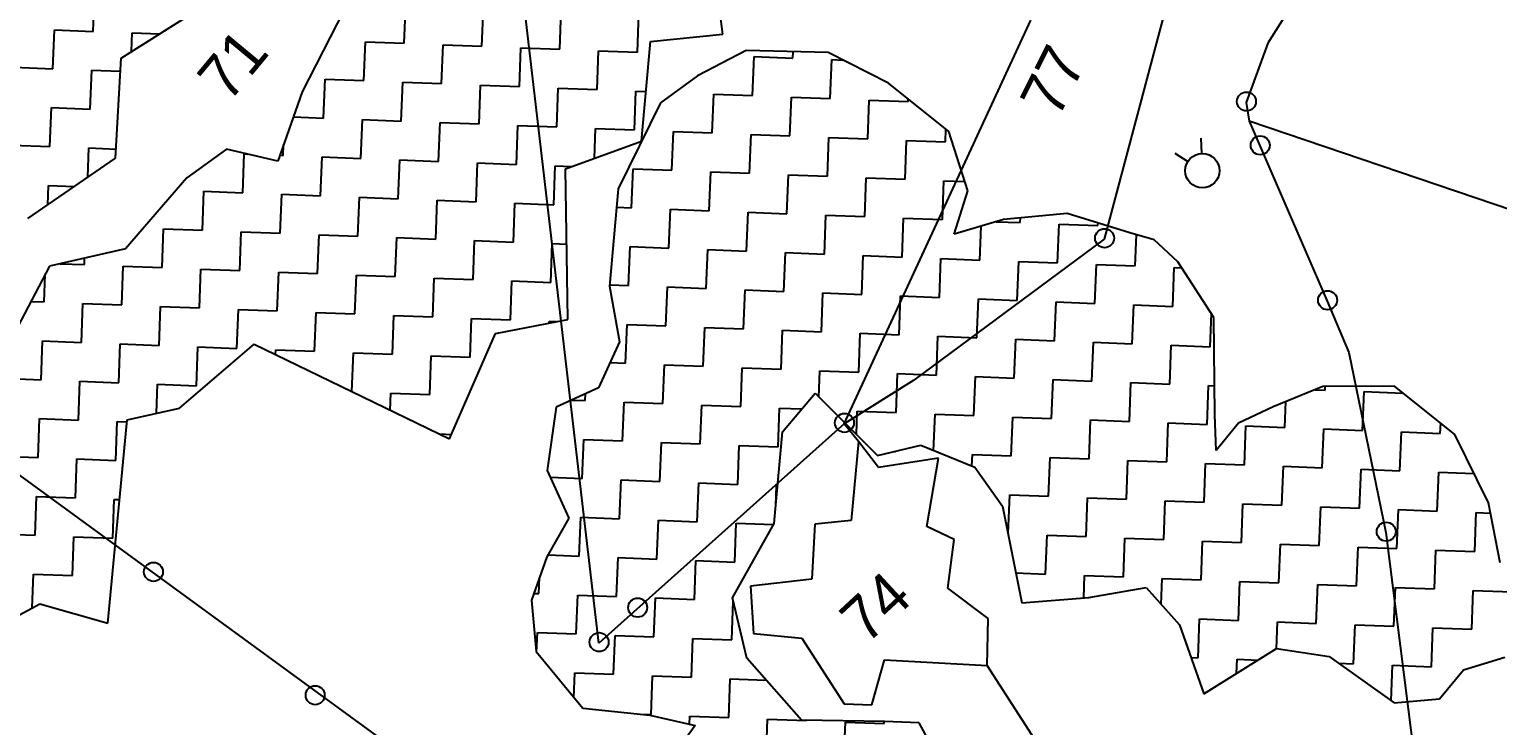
# Model space of a CAD drawing. Header units: metres. Extents: x 291402 to 294232, y 1987181 to 1990003.
# Drawn here: x 292328 to 292922, y 1988244 to 1988526 of the extents above; entities that cross this region are included whole.
import ezdxf

# ---------------------------------------------------------------- set-up
doc = ezdxf.new("R2010")
doc.units = ezdxf.units.M
for name, color, linetype in [('POLY_HATCH', 12, 'Continuous'), ('POLY_PARCEL', 6, 'Continuous'), ('SYM_STONE', 1, 'Continuous'), ('TEXT_PARCEL', 7, 'Continuous')]:
    doc.layers.add(name, color=color, linetype=linetype)
doc.styles.add('TEXT_MAP', font='')
doc.styles.get('TEXT_MAP').set_extended_font_data('Kruti Dev 050')

msp = doc.modelspace()

# ---------------------------------------------------------------- linework, layer by layer
for points in [[(292801.97, 1988481.75), (292802.25, 1988475.43)], [(292791.41, 1988475.67), (292796.73, 1988472.26)]]:
    msp.add_lwpolyline(points)
msp.add_circle((292802.55, 1988468.53), 6.91)
at = {"layer": 'POLY_HATCH'}
for p, q in [((292608.41, 1988523.75), (292602.62, 1988567.31)), ((292465.2, 1988553.61), (292438.09, 1988500.48)), ((292364.74, 1988514.12), (292397.38, 1988534.54)), ((292579.15, 1988520.8), (292608.41, 1988523.75)), ((292575.51, 1988480.49), (292579.15, 1988520.8)), ((292617.85, 1988517.17), (292598.17, 1988506.91)), ((292651.09, 1988516.32), (292617.85, 1988517.17)), ((292675.41, 1988503.95), (292651.09, 1988516.32)), ((292362.51, 1988473.58), (292364.74, 1988514.12)), ((292598.17, 1988506.91), (292583.13, 1988496.03)), ((292699.88, 1988484.37), (292675.41, 1988503.95)), ((292438.09, 1988500.48), (292428.2, 1988472.41)), ((292583.13, 1988496.03), (292566.03, 1988461.17)), ((292544.65, 1988469.3), (292575.51, 1988480.49)), ((292707.65, 1988460.36), (292699.88, 1988484.37)), ((292407.38, 1988477.27), (292391.35, 1988465.7)), ((292428.2, 1988472.41), (292407.38, 1988477.27)), ((292327.02, 1988449.2), (292362.51, 1988473.58)), ((292545.7, 1988408.32), (292544.65, 1988469.3)), ((292391.35, 1988465.7), (292366.53, 1988436.85)), ((292566.03, 1988461.17), (292562.51, 1988421.78)), ((292702.1, 1988442.78), (292707.65, 1988460.36)), ((292747.78, 1988451.19), (292722.05, 1988448.79)), ((292773.13, 1988443.44), (292747.78, 1988451.19)), ((292722.05, 1988448.79), (292702.1, 1988442.78)), ((292782.98, 1988440.53), (292773.13, 1988443.44)), ((292792.6, 1988431.69), (292782.98, 1988440.53)), ((292366.53, 1988436.85), (292335.76, 1988429.91)), ((292335.76, 1988429.91), (292305.79, 1988372.82)), ((292807.21, 1988409.1), (292792.6, 1988431.69)), ((292562.51, 1988421.78), (292566.53, 1988399.28)), ((292516.34, 1988402.67), (292545.7, 1988408.32)), ((292807.61, 1988369.69), (292807.21, 1988409.1)), ((292497.77, 1988360.04), (292516.34, 1988402.67)), ((292388.45, 1988372.36), (292418.59, 1988398.29)), ((292418.59, 1988398.29), (292497.77, 1988360.04)), ((292566.53, 1988399.28), (292558.07, 1988380.71)), ((292558.07, 1988380.71), (292540.86, 1988372.77)), ((292851.28, 1988381.15), (292831.26, 1988373.02)), ((292880.33, 1988381.31), (292851.28, 1988381.15)), ((292904.8, 1988361.73), (292880.33, 1988381.31)), ((292540.86, 1988372.77), (292537.3, 1988347.13)), ((292632.61, 1988362.77), (292645.74, 1988378.42)), ((292645.74, 1988378.42), (292671.05, 1988353.21)), ((292831.26, 1988373.02), (292817.23, 1988366.36)), ((292359.37, 1988285.43), (292367.27, 1988367.75)), ((292367.27, 1988367.75), (292388.45, 1988372.36)), ((292808.11, 1988355.27), (292807.61, 1988369.69)), ((292629.16, 1988325.73), (292632.61, 1988362.77)), ((292817.23, 1988366.36), (292808.11, 1988355.27)), ((292918.36, 1988334.1), (292904.8, 1988361.73)), ((292671.05, 1988353.21), (292688.59, 1988357.39)), ((292688.59, 1988357.39), (292710.49, 1988348.47)), ((292537.3, 1988347.13), (292546.02, 1988327.89)), ((292710.49, 1988348.47), (292721.61, 1988332.69)), ((292721.61, 1988332.69), (292729.41, 1988293.61)), ((292923.15, 1988309.77), (292918.36, 1988334.1)), ((292546.02, 1988327.89), (292537.1, 1988312.2)), ((292612.25, 1988295.68), (292629.16, 1988325.73)), ((292537.1, 1988312.2), (292530.99, 1988294.67)), ((292618.18, 1988271.21), (292612.25, 1988295.68)), ((292729.41, 1988293.61), (292756.58, 1988295.8)), ((292756.58, 1988295.8), (292779.77, 1988299.76)), ((292779.77, 1988299.76), (292793.34, 1988284.7)), ((292313.2, 1988283.14), (292331.88, 1988293.26)), ((292331.88, 1988293.26), (292359.37, 1988285.43)), ((292530.99, 1988294.67), (292532.77, 1988273.98)), ((292793.34, 1988284.7), (292803.19, 1988256.85)), ((292532.77, 1988273.98), (292551.67, 1988250.92)), ((292803.19, 1988256.85), (292832.59, 1988275.11)), ((292832.59, 1988275.11), (292853.9, 1988271.87)), ((292853.9, 1988271.87), (292880.26, 1988253.09)), ((292908.27, 1988266.56), (292925.04, 1988271.57)), ((292640.26, 1988246.13), (292618.18, 1988271.21)), ((292898.52, 1988254.81), (292908.27, 1988266.56)), ((292880.26, 1988253.09), (292898.52, 1988254.81)), ((292551.67, 1988250.92), (292578.79, 1988248.16)), ((292578.79, 1988248.16), (292597.26, 1988244.01)), ((292597.26, 1988244.01), (292591.52, 1988236.21)), ((292673.8, 1988245.65), (292640.26, 1988246.13)), ((292687.93, 1988245.11), (292673.8, 1988245.65)), ((292704.92, 1988213.76), (292687.93, 1988245.11))]:
    msp.add_line(p, q, dxfattribs=at)
at = {"layer": 'POLY_HATCH', "linetype": 'Continuous'}
for p, q in [((292353.52, 1988524.94), (292354.12, 1988540.68)), ((292479.41, 1988520.12), (292480.02, 1988535.85)), ((292510.89, 1988518.91), (292511.49, 1988534.65)), ((292542.36, 1988517.7), (292542.97, 1988533.44)), ((292573.84, 1988516.5), (292574.44, 1988532.23)), ((292337.18, 1988509.81), (292337.78, 1988525.55)), ((292337.78, 1988525.55), (292353.52, 1988524.94)), ((292368.97, 1988516.77), (292369.26, 1988524.34)), ((292369.26, 1988524.34), (292380.39, 1988523.91)), ((292463.07, 1988504.98), (292463.68, 1988520.72)), ((292463.68, 1988520.72), (292479.41, 1988520.12)), ((292494.55, 1988503.78), (292495.15, 1988519.51)), ((292495.15, 1988519.51), (292510.89, 1988518.91)), ((292526.02, 1988502.57), (292526.63, 1988518.31)), ((292526.63, 1988518.31), (292542.36, 1988517.7)), ((292557.5, 1988501.36), (292558.1, 1988517.1)), ((292558.1, 1988517.1), (292573.84, 1988516.5)), ((292636.78, 1988514.08), (292636.88, 1988516.68)), ((292321.44, 1988510.41), (292337.18, 1988509.81)), ((292620.44, 1988498.95), (292621.05, 1988514.69)), ((292621.05, 1988514.69), (292636.78, 1988514.08)), ((292651.92, 1988497.74), (292652.52, 1988513.48)), ((292652.52, 1988513.48), (292657.01, 1988513.31)), ((292352.31, 1988493.47), (292352.92, 1988509.21)), ((292352.92, 1988509.21), (292364.45, 1988508.76)), ((292446.73, 1988489.85), (292447.34, 1988505.59)), ((292447.34, 1988505.59), (292463.07, 1988504.98)), ((292478.21, 1988488.64), (292478.81, 1988504.38)), ((292478.81, 1988504.38), (292494.55, 1988503.78)), ((292509.68, 1988487.44), (292510.29, 1988503.17)), ((292510.29, 1988503.17), (292526.02, 1988502.57)), ((292541.16, 1988486.23), (292541.76, 1988501.97)), ((292541.76, 1988501.97), (292557.5, 1988501.36)), ((292572.63, 1988485.02), (292573.23, 1988500.76)), ((292573.23, 1988500.76), (292577.33, 1988500.6)), ((292588.84, 1988500.16), (292588.97, 1988500.16)), ((292588.97, 1988500.16), (292588.97, 1988500.26)), ((292604.1, 1988483.82), (292604.71, 1988499.55)), ((292604.71, 1988499.55), (292620.44, 1988498.95)), ((292635.58, 1988482.61), (292636.18, 1988498.35)), ((292636.18, 1988498.35), (292651.92, 1988497.74)), ((292683.39, 1988496.54), (292683.43, 1988497.54)), ((292335.97, 1988478.34), (292336.58, 1988494.07)), ((292336.58, 1988494.07), (292352.31, 1988493.47)), ((292667.05, 1988481.4), (292667.65, 1988497.14)), ((292667.65, 1988497.14), (292683.39, 1988496.54)), ((292434.51, 1988490.32), (292446.73, 1988489.85)), ((292461.87, 1988473.51), (292462.47, 1988489.25)), ((292462.47, 1988489.25), (292478.21, 1988488.64)), ((292493.34, 1988472.3), (292493.95, 1988488.04)), ((292493.95, 1988488.04), (292509.68, 1988487.44)), ((292524.82, 1988471.1), (292525.42, 1988486.83)), ((292525.42, 1988486.83), (292541.16, 1988486.23)), ((292556.43, 1988473.57), (292556.89, 1988485.63)), ((292556.89, 1988485.63), (292572.63, 1988485.02)), ((292587.76, 1988468.68), (292588.37, 1988484.42)), ((292588.37, 1988484.42), (292604.1, 1988483.82)), ((292619.24, 1988467.48), (292619.84, 1988483.21)), ((292619.84, 1988483.21), (292635.58, 1988482.61)), ((292650.71, 1988466.27), (292651.31, 1988482.01)), ((292651.31, 1988482.01), (292667.05, 1988481.4)), ((292682.18, 1988465.06), (292682.79, 1988480.8)), ((292682.79, 1988480.8), (292698.52, 1988480.2)), ((292698.52, 1988480.2), (292698.72, 1988485.31)), ((292320.72, 1988478.92), (292335.97, 1988478.34)), ((292351.25, 1988465.85), (292351.71, 1988477.73)), ((292351.71, 1988477.73), (292362.72, 1988477.31)), ((292414.05, 1988459.58), (292414.66, 1988475.32)), ((292414.66, 1988475.32), (292415.97, 1988475.27)), ((292429.03, 1988474.77), (292430.39, 1988474.72)), ((292430.39, 1988474.72), (292430.56, 1988479.11)), ((292445.53, 1988458.38), (292446.13, 1988474.11)), ((292446.13, 1988474.11), (292461.87, 1988473.51)), ((292477, 1988457.17), (292477.61, 1988472.91)), ((292477.61, 1988472.91), (292493.34, 1988472.3)), ((292508.48, 1988455.96), (292509.08, 1988471.7)), ((292509.08, 1988471.7), (292524.82, 1988471.1)), ((292539.95, 1988454.76), (292540.55, 1988470.49)), ((292540.55, 1988470.49), (292547.23, 1988470.24)), ((292571.42, 1988453.55), (292572.03, 1988469.29)), ((292572.03, 1988469.29), (292587.76, 1988468.68)), ((292602.9, 1988452.34), (292603.5, 1988468.08)), ((292603.5, 1988468.08), (292619.24, 1988467.48)), ((292335.07, 1988454.73), (292335.37, 1988462.6)), ((292335.37, 1988462.6), (292345.93, 1988462.19)), ((292634.37, 1988451.14), (292634.97, 1988466.87)), ((292634.97, 1988466.87), (292650.71, 1988466.27)), ((292665.84, 1988449.93), (292666.45, 1988465.67)), ((292666.45, 1988465.67), (292682.18, 1988465.06)), ((292697.32, 1988448.72), (292697.92, 1988464.46)), ((292697.92, 1988464.46), (292706.43, 1988464.14)), ((292397.71, 1988444.45), (292398.32, 1988460.19)), ((292398.32, 1988460.19), (292414.05, 1988459.58)), ((292429.19, 1988443.24), (292429.79, 1988458.98)), ((292429.79, 1988458.98), (292445.53, 1988458.38)), ((292460.66, 1988442.04), (292461.27, 1988457.77)), ((292461.27, 1988457.77), (292477, 1988457.17)), ((292492.14, 1988440.83), (292492.74, 1988456.57)), ((292492.74, 1988456.57), (292508.48, 1988455.96)), ((292523.61, 1988439.62), (292524.21, 1988455.36)), ((292524.21, 1988455.36), (292539.95, 1988454.76)), ((292565.37, 1988453.78), (292571.42, 1988453.55)), ((292586.56, 1988437.21), (292587.16, 1988452.95)), ((292587.16, 1988452.95), (292602.9, 1988452.34)), ((292618.03, 1988436), (292618.63, 1988451.74)), ((292618.63, 1988451.74), (292634.37, 1988451.14)), ((292649.5, 1988434.8), (292650.11, 1988450.53)), ((292650.11, 1988450.53), (292665.84, 1988449.93)), ((292381.37, 1988429.31), (292381.98, 1988445.05)), ((292381.98, 1988445.05), (292397.71, 1988444.45)), ((292680.98, 1988433.59), (292681.58, 1988449.33)), ((292681.58, 1988449.33), (292697.32, 1988448.72)), ((292712.45, 1988432.38), (292712.98, 1988446.06)), ((292719.06, 1988447.89), (292728.79, 1988447.52)), ((292728.79, 1988447.52), (292728.87, 1988449.43)), ((292743.93, 1988431.18), (292744.53, 1988446.91)), ((292744.53, 1988446.91), (292760.27, 1988446.31)), ((292760.27, 1988446.31), (292760.31, 1988447.37)), ((292412.85, 1988428.11), (292413.45, 1988443.85)), ((292413.45, 1988443.85), (292429.19, 1988443.24)), ((292444.32, 1988426.9), (292444.93, 1988442.64)), ((292444.93, 1988442.64), (292460.66, 1988442.04)), ((292475.8, 1988425.7), (292476.4, 1988441.43)), ((292476.4, 1988441.43), (292492.14, 1988440.83)), ((292507.27, 1988424.49), (292507.87, 1988440.23)), ((292507.87, 1988440.23), (292523.61, 1988439.62)), ((292538.74, 1988423.28), (292539.35, 1988439.02)), ((292539.35, 1988439.02), (292545.18, 1988438.8)), ((292775.4, 1988429.97), (292775.88, 1988442.63)), ((292349.9, 1988430.52), (292350, 1988433.12)), ((292570.22, 1988422.08), (292570.82, 1988437.81)), ((292570.82, 1988437.81), (292586.56, 1988437.21)), ((292601.69, 1988420.87), (292602.29, 1988436.61)), ((292602.29, 1988436.61), (292618.03, 1988436)), ((292633.16, 1988419.66), (292633.77, 1988435.4)), ((292633.77, 1988435.4), (292649.5, 1988434.8)), ((292664.64, 1988418.46), (292665.24, 1988434.19)), ((292665.24, 1988434.19), (292680.98, 1988433.59)), ((292696.11, 1988417.25), (292696.71, 1988432.99)), ((292696.71, 1988432.99), (292712.45, 1988432.38)), ((292333.56, 1988415.39), (292333.99, 1988426.52)), ((292340.14, 1988430.9), (292349.9, 1988430.52)), ((292365.03, 1988414.18), (292365.64, 1988429.92)), ((292365.64, 1988429.92), (292381.37, 1988429.31)), ((292396.51, 1988412.97), (292397.11, 1988428.71)), ((292397.11, 1988428.71), (292412.85, 1988428.11)), ((292427.98, 1988411.77), (292428.58, 1988427.51)), ((292428.58, 1988427.51), (292444.32, 1988426.9)), ((292459.46, 1988410.56), (292460.06, 1988426.3)), ((292460.06, 1988426.3), (292475.8, 1988425.7)), ((292727.59, 1988416.04), (292728.19, 1988431.78)), ((292728.19, 1988431.78), (292743.93, 1988431.18)), ((292759.06, 1988414.84), (292759.66, 1988430.57)), ((292759.66, 1988430.57), (292775.4, 1988429.97)), ((292790.53, 1988413.63), (292791.14, 1988429.37)), ((292791.14, 1988429.37), (292794.18, 1988429.25)), ((292490.93, 1988409.36), (292491.53, 1988425.09)), ((292491.53, 1988425.09), (292507.27, 1988424.49)), ((292522.4, 1988408.15), (292523.01, 1988423.89)), ((292523.01, 1988423.89), (292538.74, 1988423.28)), ((292562.57, 1988422.37), (292570.22, 1988422.08)), ((292585.35, 1988405.74), (292585.95, 1988421.47)), ((292585.95, 1988421.47), (292601.69, 1988420.87)), ((292616.82, 1988404.53), (292617.43, 1988420.27)), ((292617.43, 1988420.27), (292633.16, 1988419.66)), ((292328.25, 1988415.59), (292333.56, 1988415.39)), ((292348.69, 1988399.05), (292349.3, 1988414.78)), ((292349.3, 1988414.78), (292365.03, 1988414.18)), ((292648.3, 1988403.32), (292648.9, 1988419.06)), ((292648.9, 1988419.06), (292664.64, 1988418.46)), ((292679.77, 1988402.12), (292680.37, 1988417.85)), ((292680.37, 1988417.85), (292696.11, 1988417.25)), ((292711.25, 1988400.91), (292711.85, 1988416.65)), ((292711.85, 1988416.65), (292727.59, 1988416.04)), ((292742.72, 1988399.7), (292743.32, 1988415.44)), ((292743.32, 1988415.44), (292759.06, 1988414.84)), ((292774.19, 1988398.5), (292774.8, 1988414.23)), ((292774.8, 1988414.23), (292790.53, 1988413.63)), ((292380.17, 1988397.84), (292380.77, 1988413.58)), ((292380.77, 1988413.58), (292396.51, 1988412.97)), ((292411.64, 1988396.63), (292412.24, 1988412.37)), ((292412.24, 1988412.37), (292427.98, 1988411.77)), ((292443.12, 1988395.43), (292443.72, 1988411.17)), ((292443.72, 1988411.17), (292459.46, 1988410.56)), ((292474.59, 1988394.22), (292475.19, 1988409.96)), ((292475.19, 1988409.96), (292490.93, 1988409.36)), ((292506.06, 1988393.02), (292506.67, 1988408.75)), ((292506.67, 1988408.75), (292522.4, 1988408.15)), ((292805.67, 1988397.29), (292806.18, 1988410.69)), ((292538.11, 1988406.86), (292538.14, 1988407.55)), ((292538.14, 1988407.55), (292541.11, 1988407.43)), ((292569.01, 1988390.6), (292569.61, 1988406.34)), ((292569.61, 1988406.34), (292585.35, 1988405.74)), ((292600.48, 1988389.4), (292601.09, 1988405.13)), ((292601.09, 1988405.13), (292616.82, 1988404.53)), ((292631.96, 1988388.19), (292632.56, 1988403.93)), ((292632.56, 1988403.93), (292648.3, 1988403.32)), ((292663.43, 1988386.98), (292664.03, 1988402.72)), ((292664.03, 1988402.72), (292679.77, 1988402.12)), ((292332.35, 1988383.91), (292332.96, 1988399.65)), ((292332.96, 1988399.65), (292348.69, 1988399.05)), ((292363.83, 1988382.71), (292364.43, 1988398.44)), ((292364.43, 1988398.44), (292380.17, 1988397.84)), ((292395.3, 1988381.5), (292395.9, 1988397.24)), ((292395.9, 1988397.24), (292411.64, 1988396.63)), ((292694.91, 1988385.78), (292695.51, 1988401.51)), ((292695.51, 1988401.51), (292711.25, 1988400.91)), ((292726.38, 1988384.57), (292726.98, 1988400.31)), ((292726.98, 1988400.31), (292742.72, 1988399.7)), ((292757.85, 1988383.36), (292758.46, 1988399.1)), ((292758.46, 1988399.1), (292774.19, 1988398.5)), ((292789.33, 1988382.16), (292789.93, 1988397.89)), ((292789.93, 1988397.89), (292805.67, 1988397.29)), ((292427.3, 1988394.08), (292427.38, 1988396.03)), ((292427.38, 1988396.03), (292443.12, 1988395.43)), ((292458.25, 1988379.13), (292458.85, 1988394.83)), ((292458.85, 1988394.83), (292474.59, 1988394.22)), ((292489.72, 1988377.88), (292490.33, 1988393.62)), ((292490.33, 1988393.62), (292506.06, 1988393.02)), ((292562.69, 1988390.85), (292569.01, 1988390.6)), ((292316.62, 1988384.52), (292332.35, 1988383.91)), ((292584.14, 1988374.26), (292584.75, 1988390)), ((292584.75, 1988390), (292600.48, 1988389.4)), ((292615.62, 1988373.06), (292616.22, 1988388.79)), ((292616.22, 1988388.79), (292631.96, 1988388.19)), ((292647.28, 1988376.88), (292647.69, 1988387.59)), ((292647.69, 1988387.59), (292663.43, 1988386.98)), ((292678.57, 1988370.64), (292679.17, 1988386.38)), ((292679.17, 1988386.38), (292694.91, 1988385.78)), ((292710.04, 1988369.44), (292710.64, 1988385.17)), ((292710.64, 1988385.17), (292726.38, 1988384.57)), ((292347.49, 1988367.57), (292348.09, 1988383.31)), ((292348.09, 1988383.31), (292363.83, 1988382.71)), ((292379.11, 1988370.33), (292379.56, 1988382.1)), ((292379.56, 1988382.1), (292395.3, 1988381.5)), ((292473.72, 1988371.65), (292473.99, 1988378.49)), ((292473.99, 1988378.49), (292489.72, 1988377.88)), ((292741.51, 1988368.23), (292742.12, 1988383.97)), ((292742.12, 1988383.97), (292757.85, 1988383.36)), ((292772.99, 1988367.02), (292773.59, 1988382.76)), ((292773.59, 1988382.76), (292789.33, 1988382.16)), ((292804.46, 1988365.82), (292805.06, 1988381.55)), ((292805.06, 1988381.55), (292807.49, 1988381.46)), ((292848.21, 1988379.9), (292852.27, 1988379.75)), ((292852.27, 1988379.75), (292852.33, 1988381.15)), ((292867.41, 1988363.4), (292868.01, 1988379.14)), ((292868.01, 1988379.14), (292883.75, 1988378.54)), ((292883.75, 1988378.54), (292883.75, 1988378.57)), ((292547.17, 1988375.68), (292552.67, 1988375.47)), ((292552.67, 1988375.47), (292552.78, 1988378.26)), ((292567.8, 1988359.13), (292568.41, 1988374.87)), ((292568.41, 1988374.87), (292584.14, 1988374.26)), ((292599.28, 1988357.92), (292599.88, 1988373.66)), ((292599.88, 1988373.66), (292615.62, 1988373.06)), ((292835.93, 1988364.61), (292836.34, 1988375.08)), ((292331.15, 1988352.44), (292331.75, 1988368.18)), ((292331.75, 1988368.18), (292347.49, 1988367.57)), ((292362.62, 1988351.23), (292363.22, 1988366.97)), ((292363.22, 1988366.97), (292367.18, 1988366.82)), ((292630.75, 1988356.72), (292631.35, 1988372.45)), ((292631.35, 1988372.45), (292640.44, 1988372.1)), ((292662.46, 1988361.76), (292662.83, 1988371.25)), ((292662.83, 1988371.25), (292678.57, 1988370.64)), ((292693.74, 1988355.29), (292694.3, 1988370.04)), ((292694.3, 1988370.04), (292710.04, 1988369.44)), ((292725.17, 1988353.1), (292725.78, 1988368.83)), ((292725.78, 1988368.83), (292741.51, 1988368.23)), ((292756.65, 1988351.89), (292757.25, 1988367.63)), ((292757.25, 1988367.63), (292772.99, 1988367.02)), ((292493.78, 1988361.97), (292498.53, 1988361.78)), ((292788.12, 1988350.68), (292788.72, 1988366.42)), ((292788.72, 1988366.42), (292804.46, 1988365.82)), ((292819.59, 1988349.48), (292820.2, 1988365.21)), ((292820.2, 1988365.21), (292835.93, 1988364.61)), ((292851.07, 1988348.27), (292851.67, 1988364.01)), ((292851.67, 1988364.01), (292867.41, 1988363.4)), ((292882.54, 1988347.06), (292883.14, 1988362.8)), ((292883.14, 1988362.8), (292898.88, 1988362.2)), ((292898.88, 1988362.2), (292899.04, 1988366.33)), ((292551.46, 1988344), (292552.07, 1988359.73)), ((292552.07, 1988359.73), (292567.8, 1988359.13)), ((292582.94, 1988342.79), (292583.54, 1988358.53)), ((292583.54, 1988358.53), (292599.28, 1988357.92)), ((292614.41, 1988341.58), (292615.01, 1988357.32)), ((292615.01, 1988357.32), (292630.75, 1988356.72)), ((292677.96, 1988354.91), (292678.13, 1988354.9)), ((292677.96, 1988354.86), (292677.96, 1988354.91)), ((292315.41, 1988353.04), (292331.15, 1988352.44)), ((292346.28, 1988336.1), (292346.88, 1988351.84)), ((292346.88, 1988351.84), (292362.62, 1988351.23)), ((292709.25, 1988348.97), (292709.44, 1988353.7)), ((292709.44, 1988353.7), (292725.17, 1988353.1)), ((292740.31, 1988336.76), (292740.91, 1988352.49)), ((292740.91, 1988352.49), (292756.65, 1988351.89)), ((292771.78, 1988335.55), (292772.38, 1988351.29)), ((292772.38, 1988351.29), (292788.12, 1988350.68)), ((292803.25, 1988334.34), (292803.86, 1988350.08)), ((292803.86, 1988350.08), (292819.59, 1988349.48)), ((292834.73, 1988333.14), (292835.33, 1988348.87)), ((292835.33, 1988348.87), (292851.07, 1988348.27)), ((292538.49, 1988344.49), (292551.46, 1988344)), ((292566.6, 1988327.66), (292567.2, 1988343.39)), ((292567.2, 1988343.39), (292582.94, 1988342.79)), ((292866.2, 1988331.93), (292866.8, 1988347.67)), ((292866.8, 1988347.67), (292882.54, 1988347.06)), ((292897.68, 1988330.72), (292898.28, 1988346.46)), ((292898.28, 1988346.46), (292912.56, 1988345.91)), ((292598.07, 1988326.45), (292598.67, 1988342.19)), ((292598.67, 1988342.19), (292614.41, 1988341.58)), ((292629.84, 1988333.05), (292630.15, 1988340.98)), ((292630.15, 1988340.98), (292630.58, 1988340.96)), ((292723.97, 1988321.62), (292724.57, 1988337.36)), ((292724.57, 1988337.36), (292740.31, 1988336.76)), ((292329.94, 1988320.97), (292330.54, 1988336.7)), ((292330.54, 1988336.7), (292346.28, 1988336.1)), ((292361.42, 1988319.76), (292362.02, 1988335.5)), ((292362.02, 1988335.5), (292364.16, 1988335.41)), ((292755.44, 1988320.42), (292756.04, 1988336.15)), ((292756.04, 1988336.15), (292771.78, 1988335.55)), ((292786.91, 1988319.21), (292787.52, 1988334.95)), ((292787.52, 1988334.95), (292803.25, 1988334.34)), ((292818.39, 1988318), (292818.99, 1988333.74)), ((292818.99, 1988333.74), (292834.73, 1988333.14)), ((292849.86, 1988316.8), (292850.46, 1988332.53)), ((292850.46, 1988332.53), (292866.2, 1988331.93)), ((292881.33, 1988315.59), (292881.94, 1988331.33)), ((292881.94, 1988331.33), (292897.68, 1988330.72)), ((292550.26, 1988312.52), (292550.86, 1988328.26)), ((292550.86, 1988328.26), (292566.6, 1988327.66)), ((292581.73, 1988311.32), (292582.33, 1988327.05)), ((292582.33, 1988327.05), (292598.07, 1988326.45)), ((292613.2, 1988310.11), (292613.81, 1988325.85)), ((292613.81, 1988325.85), (292628.9, 1988325.27)), ((292912.81, 1988314.38), (292913.41, 1988330.12)), ((292913.41, 1988330.12), (292919.19, 1988329.9)), ((292314.2, 1988321.57), (292329.94, 1988320.97)), ((292345.07, 1988304.63), (292345.68, 1988320.36)), ((292345.68, 1988320.36), (292361.42, 1988319.76)), ((292723.81, 1988321.63), (292723.97, 1988321.62)), ((292739.1, 1988305.28), (292739.7, 1988321.02)), ((292739.7, 1988321.02), (292755.44, 1988320.42)), ((292770.57, 1988304.08), (292771.18, 1988319.81)), ((292771.18, 1988319.81), (292786.91, 1988319.21)), ((292802.05, 1988302.87), (292802.65, 1988318.61)), ((292802.65, 1988318.61), (292818.39, 1988318)), ((292833.52, 1988301.66), (292834.12, 1988317.4)), ((292834.12, 1988317.4), (292849.86, 1988316.8)), ((292864.99, 1988300.46), (292865.6, 1988316.19)), ((292865.6, 1988316.19), (292881.33, 1988315.59)), ((292896.47, 1988299.25), (292897.07, 1988314.99)), ((292897.07, 1988314.99), (292912.81, 1988314.38)), ((292537.57, 1988313.01), (292550.26, 1988312.52)), ((292565.39, 1988296.18), (292565.99, 1988311.92)), ((292565.99, 1988311.92), (292581.73, 1988311.32)), ((292596.86, 1988294.98), (292597.47, 1988310.71)), ((292597.47, 1988310.71), (292613.2, 1988310.11)), ((292328.82, 1988291.6), (292329.34, 1988305.23)), ((292329.34, 1988305.23), (292345.07, 1988304.63)), ((292533.92, 1988297.39), (292534.16, 1988303.77)), ((292726.98, 1988305.75), (292739.1, 1988305.28)), ((292754.49, 1988295.63), (292754.84, 1988304.68)), ((292754.84, 1988304.68), (292770.57, 1988304.08)), ((292785.91, 1988292.95), (292786.31, 1988303.47)), ((292786.31, 1988303.47), (292802.05, 1988302.87)), ((292817.18, 1988286.53), (292817.78, 1988302.27)), ((292817.78, 1988302.27), (292833.52, 1988301.66)), ((292531.96, 1988297.46), (292533.92, 1988297.39)), ((292549.05, 1988281.05), (292549.65, 1988296.78)), ((292549.65, 1988296.78), (292565.39, 1988296.18)), ((292580.52, 1988279.84), (292581.13, 1988295.58)), ((292581.13, 1988295.58), (292596.86, 1988294.98)), ((292848.65, 1988285.32), (292849.26, 1988301.06)), ((292849.26, 1988301.06), (292864.99, 1988300.46)), ((292880.13, 1988284.12), (292880.73, 1988299.85)), ((292880.73, 1988299.85), (292896.47, 1988299.25)), ((292911.6, 1988282.91), (292912.21, 1988298.65)), ((292912.21, 1988298.65), (292927.94, 1988298.04)), ((292612, 1988278.63), (292612.6, 1988294.23)), ((292800.84, 1988271.4), (292801.44, 1988287.13)), ((292801.44, 1988287.13), (292817.18, 1988286.53)), ((292832.5, 1988275.06), (292832.92, 1988285.93)), ((292832.92, 1988285.93), (292848.65, 1988285.32)), ((292863.79, 1988268.98), (292864.39, 1988284.72)), ((292864.39, 1988284.72), (292880.13, 1988284.12)), ((292895.26, 1988267.78), (292895.87, 1988283.51)), ((292895.87, 1988283.51), (292911.6, 1988282.91)), ((292533.01, 1988273.69), (292533.31, 1988281.65)), ((292533.31, 1988281.65), (292549.05, 1988281.05)), ((292564.18, 1988264.71), (292564.79, 1988280.44)), ((292564.79, 1988280.44), (292580.52, 1988279.84)), ((292595.66, 1988263.5), (292596.26, 1988279.24)), ((292596.26, 1988279.24), (292612, 1988278.63)), ((292798.01, 1988271.51), (292800.84, 1988271.4)), ((292816.36, 1988265.03), (292816.58, 1988270.79)), ((292816.58, 1988270.79), (292825.11, 1988270.47)), ((292857.62, 1988269.22), (292863.79, 1988268.98)), ((292878.97, 1988254.01), (292879.53, 1988268.38)), ((292879.53, 1988268.38), (292895.26, 1988267.78)), ((292548.06, 1988255.31), (292548.45, 1988265.31)), ((292548.45, 1988265.31), (292564.18, 1988264.71)), ((292579.32, 1988248.37), (292579.92, 1988264.1)), ((292579.92, 1988264.1), (292595.66, 1988263.5)), ((292610.79, 1988247.16), (292611.4, 1988262.9)), ((292611.4, 1988262.9), (292625.99, 1988262.34)), ((292575.19, 1988248.53), (292579.32, 1988248.37)), ((292594.93, 1988244.54), (292595.06, 1988247.76)), ((292595.06, 1988247.76), (292610.79, 1988247.16)), ((292625.93, 1988230.82), (292626.53, 1988246.56)), ((292626.53, 1988246.56), (292642.27, 1988245.95)), ((292642.27, 1988245.95), (292642.27, 1988246.1)), ((292657.4, 1988229.61), (292658, 1988245.35)), ((292658, 1988245.35), (292673.74, 1988244.75)), ((292673.74, 1988244.75), (292673.77, 1988245.65))]:
    msp.add_line(p, q, dxfattribs=at)
at = {"layer": 'POLY_PARCEL'}
for p, q in [((292833.97, 1988708.12), (292762.83, 1988440.86)), ((292558.15, 1988277.36), (292520.02, 1988604.47)), ((292841.46, 1988539.79), (292829.03, 1988520.14)), ((292657.5, 1988366.11), (292733.12, 1988529.42)), ((292829.03, 1988520.14), (292820.28, 1988496.2)), ((292820.28, 1988496.2), (292821.44, 1988488.59)), ((292980.13, 1988434.75), (292821.44, 1988488.59)), ((292821.44, 1988488.59), (292853.12, 1988415.75)), ((292762.83, 1988440.86), (292685.69, 1988383.74)), ((292853.12, 1988415.75), (292861.89, 1988394.96)), ((292861.89, 1988394.96), (292876.86, 1988322.08)), ((292685.69, 1988383.74), (292657.5, 1988366.11)), ((292657.5, 1988366.11), (292558.15, 1988277.36)), ((292663.28, 1988358.95), (292657.5, 1988366.11)), ((292663.28, 1988358.95), (292660.34, 1988327)), ((292671.4, 1988348.4), (292663.28, 1988358.95)), ((292318.78, 1988348.8), (292515.64, 1988205.26)), ((292695.78, 1988352.24), (292671.4, 1988348.4)), ((292690.95, 1988324.45), (292695.78, 1988352.24)), ((292645.61, 1988325.52), (292644.43, 1988303.18)), ((292660.34, 1988327), (292645.61, 1988325.52)), ((292702.02, 1988319.25), (292690.95, 1988324.45)), ((292699.55, 1988299.56), (292702.02, 1988319.25)), ((292876.86, 1988322.08), (292892.33, 1988200.06)), ((292644.43, 1988303.18), (292619.6, 1988300.37)), ((292619.6, 1988300.37), (292620.79, 1988281.19)), ((292715.8, 1988287.34), (292699.55, 1988299.56)), ((292715.42, 1988268.25), (292715.8, 1988287.34)), ((292620.79, 1988281.19), (292640.42, 1988279.35)), ((292640.42, 1988279.35), (292657.5, 1988252.78)), ((292668.74, 1988252.36), (292673.88, 1988270.59)), ((292673.88, 1988270.59), (292715.42, 1988268.25)), ((292782.58, 1988163.98), (292715.42, 1988268.25)), ((292657.5, 1988252.78), (292668.74, 1988252.36))]:
    msp.add_line(p, q, dxfattribs=at)
at = {"layer": 'SYM_STONE'}
for centre in [(292820.41, 1988496.54), (292825.97, 1988478.8), (292762.96, 1988441.21), (292853.25, 1988416.09), (292657.63, 1988366.45), (292876.99, 1988322.42), (292377.87, 1988306.15), (292573.92, 1988291.68), (292558.28, 1988277.71), (292443.34, 1988256.23)]:
    msp.add_circle(centre, 3.84, dxfattribs=at)

# ---------------------------------------------------------------- texts
at = {"layer": 'TEXT_PARCEL', "style": 'TEXT_MAP'}
for s, rotation, p in [('71', 50.37929, (292408.32, 1988495.63)), ('77', 63.48459, (292744.1, 1988489.2)), ('74', 42.78393, (292666.47, 1988276.43))]:
    msp.add_text(s, height=17.856, rotation=rotation, dxfattribs=at).set_placement(p)

doc.saveas('drawing.dxf')
